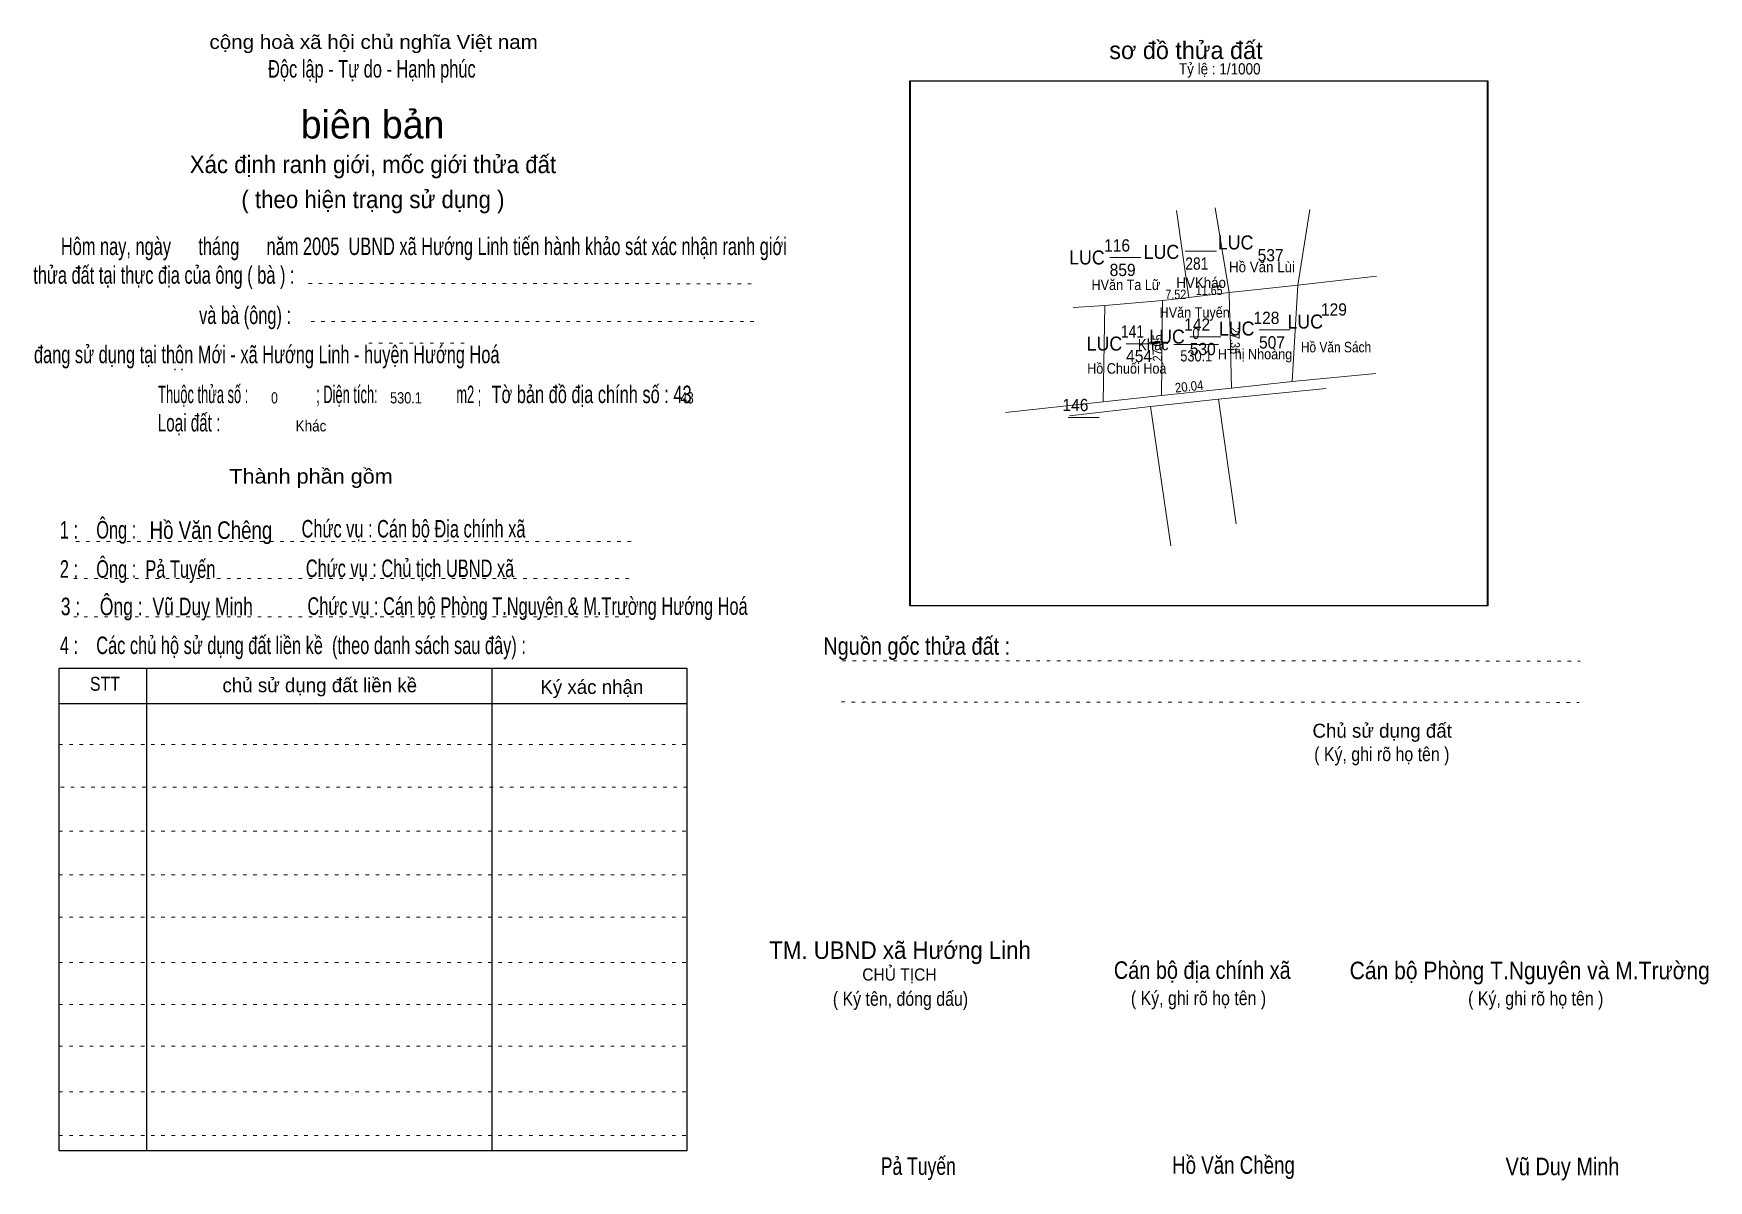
# Model space of a CAD drawing. Header units: centimetres. Extents: x -1.5 to 46.4, y -3.9 to 28.9.
import ezdxf
from ezdxf.enums import TextEntityAlignment as Align

# ---------------------------------------------------------------- set-up
doc = ezdxf.new("R2010")
doc.units = ezdxf.units.CM
doc.header["$LTSCALE"] = 0.16
doc.linetypes.add('DOTTED', pattern=[1.5, 0.3, -1.2])
for name, color, linetype, lineweight in [('15', 7, 'Continuous', 13), ('2', 7, 'Continuous', 25), ('22', 7, 'Continuous', 13), ('33', 7, 'Continuous', 13), ('5', 7, 'DOTTED', 13)]:
    doc.layers.add(name, color=color, linetype=linetype, lineweight=lineweight)
doc.layers.add('34', color=7, linetype='Continuous')
doc.layers.add('51', color=7, linetype='Continuous')

msp = doc.modelspace()

# ---------------------------------------------------------------- linework, layer by layer
at = {"layer": '15'}
for p, q in [((31.43, 22.65), (32.32, 22.65)), ((29.27, 22.47), (30.16, 22.47)), ((31.56, 20.2), (32.45, 20.2)), ((33.54, 20.4), (34.43, 20.4)), ((29.74, 20), (30.64, 20)), ((28.08, 17.9), (28.97, 17.9))]:
    msp.add_line(p, q, dxfattribs=at)
at = {"layer": '2'}
msp.add_lwpolyline([(23.56, 27.52), (40.06, 27.52), (40.06, 12.52), (23.56, 12.52)], close=True, dxfattribs=at)
at = {"layer": '22'}
for p, q in [((31.18, 23.81), (31.53, 21.33)), ((32.29, 23.89), (32.69, 21.47)), ((34.99, 23.84), (34.65, 21.68)), ((34.65, 21.68), (34.49, 18.93)), ((29.13, 21.1), (29.08, 18.35)), ((30.78, 21.24), (30.75, 18.53)), ((32.69, 21.47), (32.75, 18.74)), ((30.44, 18.21), (31.02, 14.23)), ((32.89, 14.86), (32.38, 18.42))]:
    msp.add_line(p, q, dxfattribs=at)
for points in [[(28.23, 21.04), (29.13, 21.1), (30.78, 21.24), (31.53, 21.33), (32.69, 21.47), (34.65, 21.68), (36.9, 21.94)], [(26.29, 18.04), (29.08, 18.35), (30.75, 18.53), (32.75, 18.74), (34.49, 18.93), (36.88, 19.16)], [(28.12, 17.95), (30.44, 18.21), (32.38, 18.42), (35.46, 18.73)]]:
    msp.add_lwpolyline(points, dxfattribs=at)
msp.add_lwpolyline([(32.75, 18.74), (32.69, 21.47), (31.53, 21.33), (30.78, 21.24), (30.75, 18.53)], close=True, dxfattribs=at)
at = {"layer": '33'}
msp.add_line((31.1, 19.98), (32.38, 19.98), dxfattribs=at)
at = {"layer": '5'}
for p, q in [((6.37, 21.73), (19.21, 21.72)), ((6.44, 20.64), (19.25, 20.64)), ((8.09, 20.02), (10.86, 20.02)), ((-0.28, 14.36), (15.72, 14.36)), ((-0.34, 13.3), (15.66, 13.3)), ((-0.34, 12.2), (15.66, 12.2)), ((21.63, 10.95), (42.72, 10.94)), ((21.6, 9.77), (42.69, 9.76)), ((-0.76, 8.56), (17.18, 8.56)), ((-0.72, 7.34), (17.22, 7.34)), ((-0.76, 6.08), (17.18, 6.08)), ((-0.76, 4.83), (17.18, 4.83)), ((-0.76, 3.62), (17.18, 3.62)), ((-0.76, 2.33), (17.18, 2.33)), ((-0.76, 1.13), (17.18, 1.13)), ((-0.76, -0.06), (17.18, -0.06)), ((-0.76, -1.37), (17.18, -1.37)), ((-0.76, -2.62), (17.18, -2.62))]:
    msp.add_line(p, q, dxfattribs=at)
at = {"layer": '5', "linetype": 'Continuous', "lineweight": 25}
for p, q in [((1.74, 10.74), (1.74, -3.05)), ((11.61, 10.74), (11.61, -3.05)), ((-0.76, 9.73), (17.18, 9.73))]:
    msp.add_line(p, q, dxfattribs=at)
for points in [[(23.58, 27.52), (40.08, 27.52), (40.08, 12.52), (23.58, 12.52)], [(-0.76, 10.74), (17.18, 10.74), (17.18, -3.05), (-0.76, -3.05)]]:
    msp.add_lwpolyline(points, close=True, dxfattribs=at)

# ---------------------------------------------------------------- texts
at = {"layer": '15'}
for s, width, p in [('116', 0.95, (29.11, 22.64)), ('537', 0.95, (33.5, 22.36)), ('859', 0.95, (29.27, 21.94)), ('281', 0.85, (31.43, 22.12)), ('129', 0.95, (35.31, 20.81)), ('142', 0.95, (31.4, 20.38)), ('128', 0.95, (33.38, 20.57)), ('141', 0.85, (29.59, 20.18)), ('507', 0.95, (33.54, 19.87)), ('454', 0.95, (29.74, 19.48)), ('530', 0.95, (31.56, 19.68)), ('146', 0.95, (27.92, 18.08))]:
    msp.add_text(s, height=0.35, dxfattribs=dict(at, width=width)).set_placement(p)
at = {"layer": '22'}
for s, height, width, p in [('LUC', 0.4, 0.95, (32.87, 22.7)), ('LUC', 0.4, 0.95, (28.62, 22.27)), ('LUC', 0.4, 0.95, (30.75, 22.43)), ('Hồ Văn Lùi', 0.3, 0.95, (33.625, 22.05)), ('HVăn Ta Lữ', 0.3, 0.9, (29.735, 21.54)), ('HVKháo', 0.3, 0.95, (31.885, 21.6)), ('HVăn Tuyến', 0.3, 0.9, (31.7, 20.75)), ('LUC', 0.4, 0.95, (32.9, 20.24)), ('LUC', 0.4, 0.95, (34.86, 20.44)), ('LUC', 0.4, 0.95, (29.12, 19.81)), ('LUC', 0.4, 0.95, (30.91, 20.01)), ('HThị Nhoàng', 0.3, 0.9, (33.425, 19.56)), ('Hồ Văn Sách', 0.3, 0.85, (35.74, 19.76)), ('Hồ Chuối Hoà', 0.3, 0.9, (29.76, 19.15))]:
    msp.add_text(s, height=height, dxfattribs=dict(at, width=width)).set_placement(p, align=Align.CENTER)
at = {"layer": '33', "width": 0.9}
msp.add_text('Khác', height=0.32, dxfattribs=at).set_placement((30.95, 19.82), align=Align.RIGHT)
at = {"layer": '33'}
for s, width, p in [('0', 0.8, (31.735, 20.14)), ('530.1', 0.85, (31.745, 19.5))]:
    msp.add_text(s, height=0.32, dxfattribs=dict(at, width=width)).set_placement(p, align=Align.CENTER)
at = {"layer": '34'}
for s, width, p in [(': : ', 0.85, (2.5, 19.25)), ('0', 0.8, (5.3, 18.3)), ('530.1', 0.85, (8.7, 18.3)), ('43', 0.8, (17, 18.3)), ('Khác', 0.9, (6, 17.5))]:
    msp.add_text(s, height=0.32, dxfattribs=dict(at, width=width)).set_placement(p)
at = {"layer": '5'}
for s, height, width, p in [('cộng hoà xã hội chủ nghĩa Việt nam', 0.4, 1.1, (8.23, 28.43)), ('Độc lập - Tự do - Hạnh phúc', 0.5, 0.7, (8.18, 27.61)), ('Xác định ranh giới, mốc giới thửa đất', 0.5, 0.95, (8.21, 24.88)), ('( theo hiện trạng sử dụng )', 0.5, 0.95, (8.21, 23.88)), ('Thành phần gồm', 0.42, 1.1, (6.44, 16.01)), ('Hồ Văn Chêng', 0.5, 0.8, (3.58, 14.43)), ('Chức vụ : Cán bộ Địa chính xã', 0.5, 0.7, (9.37, 14.47)), ('Chức vụ : Chủ tịch UBND xã', 0.5, 0.7, (9.27, 13.34)), ('Chức vụ : Cán bộ Phòng T.Nguyên & M.Trường Hướng Hoá', 0.5, 0.7, (12.63, 12.26)), ('    Nguồn gốc thửa đất :', 0.5, 0.85, (23.44, 11.12)), ('( Ký, ghi rõ họ tên )', 0.4, 0.85, (37.05, 8.08)), ('CHỦ TỊCH', 0.35, 0.95, (23.26, 1.81)), ('( Ký tên, đóng dấu)', 0.4, 0.85, (23.29, 1.09)), ('( Ký, ghi rõ họ tên )', 0.4, 0.85, (31.81, 1.11)), ('( Ký, ghi rõ họ tên )', 0.4, 0.85, (41.45, 1.1)), ('Pả Tuyến', 0.5, 0.75, (23.8, -3.74)), ('Hồ Văn Chềng', 0.5, 0.8, (32.81, -3.71)), ('Vũ Duy Minh', 0.5, 0.85, (42.215, -3.75))]:
    msp.add_text(s, height=height, dxfattribs=dict(at, width=width)).set_placement(p, align=Align.CENTER)
msp.add_text('sơ đồ thửa đất', height=0.5, dxfattribs=at).set_placement((29.26, 28.14))
for s, height, p in [('biên bản', 0.8, (8.2, 25.87)), ('      chủ sử dụng đất liền kề', 0.4, (6.245, 10.05)), ('   Ký xác nhận', 0.4, (14.245, 10)), ('Chủ sử dụng đất', 0.4, (37.06, 8.75))]:
    msp.add_text(s, height=height, dxfattribs=at).set_placement(p, align=Align.CENTER)
for s, height, width, p in [('   Hôm nay, ngày      tháng      năm 2005  UBND xã Hướng Linh tiến hành khảo sát xác nhận ranh giới ', 0.5, 0.7, (-1.1, 22.54)), ('thửa đất tại thực địa của ông ( bà ) :                                       ', 0.5, 0.7, (-1.5, 21.72)), ('                                     và bà (ông) :', 0.5, 0.7, (-1.57, 20.57)), (' đang sử dụng tại thôn Mới - xã Hướng Linh - huyện Hướng Hoá', 0.5, 0.7, (-1.61, 19.45)), ('Thuộc thửa số :                   ; Diện tích:                      m2 ;                                            ', 0.5, 0.55, (2.07, 18.31)), ('Tờ bản đồ địa chính số : 43', 0.5, 0.7, (11.6, 18.31)), ('Loại đất :  ', 0.5, 0.65, (2.06, 17.5)), ('    1 :    Ông :                                                        ', 0.5, 0.7, (-1.26, 14.44)), ('    2 :    Ông :  Pả Tuyến', 0.5, 0.7, (-1.26, 13.32)), ('    3 :    Ông :  Vũ Duy Minh', 0.5, 0.75, (-1.27, 12.25)), ('    4 :    Các chủ hộ sử dụng đất liền kề  (theo danh sách sau đây) :', 0.5, 0.7, (-1.26, 11.14)), ('STT', 0.4, 0.85, (0.12, 10.09)), ('TM. UBND xã Hướng Linh', 0.5, 0.95, (19.54, 2.43)), ('Cán bộ địa chính xã  ', 0.5, 0.85, (29.39, 1.86)), ('Cán bộ Phòng T.Nguyên và M.Trường', 0.5, 0.9, (36.13, 1.85))]:
    msp.add_text(s, height=height, dxfattribs=dict(at, width=width)).set_placement(p)
at = {"layer": '51', "width": 0.9}
msp.add_text('Tỷ lệ : 1/1000', height=0.32, dxfattribs=at).set_placement((31.25, 27.7))
at = {"layer": '51', "width": 0.85}
for s, p in [('7.52', (31.16, 21.28)), ('11.65', (32.115, 21.4))]:
    msp.add_text(s, height=0.27, dxfattribs=at).set_placement(p, align=Align.CENTER)
at = {"layer": '51'}
for s, rotation, width, p in [('27.05', 90, 0.85, (30.77, 19.885)), ('27.35', 270, 0.85, (32.72, 20.095)), ('20.04', 5.958, 0.9, (31.556, 18.652))]:
    msp.add_text(s, height=0.27, rotation=rotation, dxfattribs=dict(at, width=width)).set_placement(p, align=Align.CENTER)

doc.saveas('drawing.dxf')
